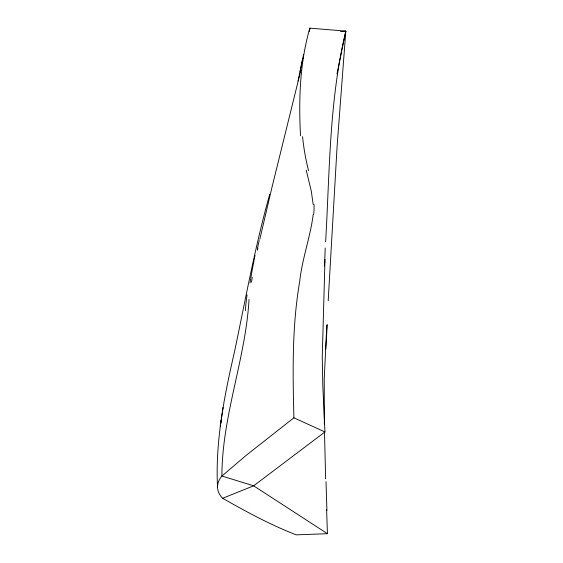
<?xml version="1.0" encoding="UTF-8"?>
<svg xmlns="http://www.w3.org/2000/svg" width="563" height="563" viewBox="0 0 563 563"><rect width="100%" height="100%" fill="white"/><g stroke="black" fill="none" stroke-linecap="round" stroke-linejoin="round"><path stroke-width="0.84" d="M309.805 29.586L309.854 28.15L345.823 31.134L337.117 146.077L328.201 300.642M324.978 259.346L322.254 357.202L322.817 385.859L324.942 431.962L253.639 485.827L222.624 498.29A36.131 22.52 -2.8 0 1 221.899 476.038C221.977 415.937 245.574 359.264 249.036 299.481M325.632 241.801C329.756 171.476 329.144 99.947 345.823 31.134L340.587 31.542M326.843 325.006L324.232 379.075L324.351 424.228M313.197 214.454C310.389 237.093 302.106 258.706 299.699 281.472C291.944 326.491 292.739 372.326 293.893 417.823L246.756 454.876L221.899 476.038L253.639 485.827L327.448 533.696L326.582 509.346M269.719 194.341C255.173 245.961 245.609 298.735 234.637 351.171C224.37 395.796 215.179 441.322 217.543 487.368M221.083 420.821L220.267 426.177L223.103 407.506M251.485 282.232L252.259 277.524M345.823 31.134L336.963 73.985M309.178 31.563L309.854 28.15C299.755 62.894 298.629 99.827 300.501 135.782M303.605 54.294L298.01 81.135M257.46 250.218L257.903 248.121M300.058 71.508L302.852 58.221M259.803 239.331L271.788 188.091L300.959 69.847M327.448 533.696L296.265 534.85C270.634 524.997 246.467 511.802 222.624 498.29M293.893 417.823L324.942 431.962M306.216 170.139L311.283 191.103L313.197 204.566M325.632 478.867L324.492 432.004M324.562 265.982A134.346 1.942 -87.3 0 1 325.203 247.973M327.251 324.45A120.503 1.042 -87.1 0 1 325.759 349.088M326.927 510.669A200.28 5.637 87.9 0 1 326.019 481.668M308.559 170.659A232.667 141.573 49.9 0 1 302.591 136.619M314.02 204.573A86.153 77.743 12.6 0 1 313.718 214.517M257.263 249.353A195.65 24.406 -73.5 0 1 259.177 240.485M250.042 282.95A167.014 19.606 -73.7 0 1 255.039 255.264M245.355 310.628A206.811 20.571 -74.7 0 1 247.03 294.871"/></g></svg>
